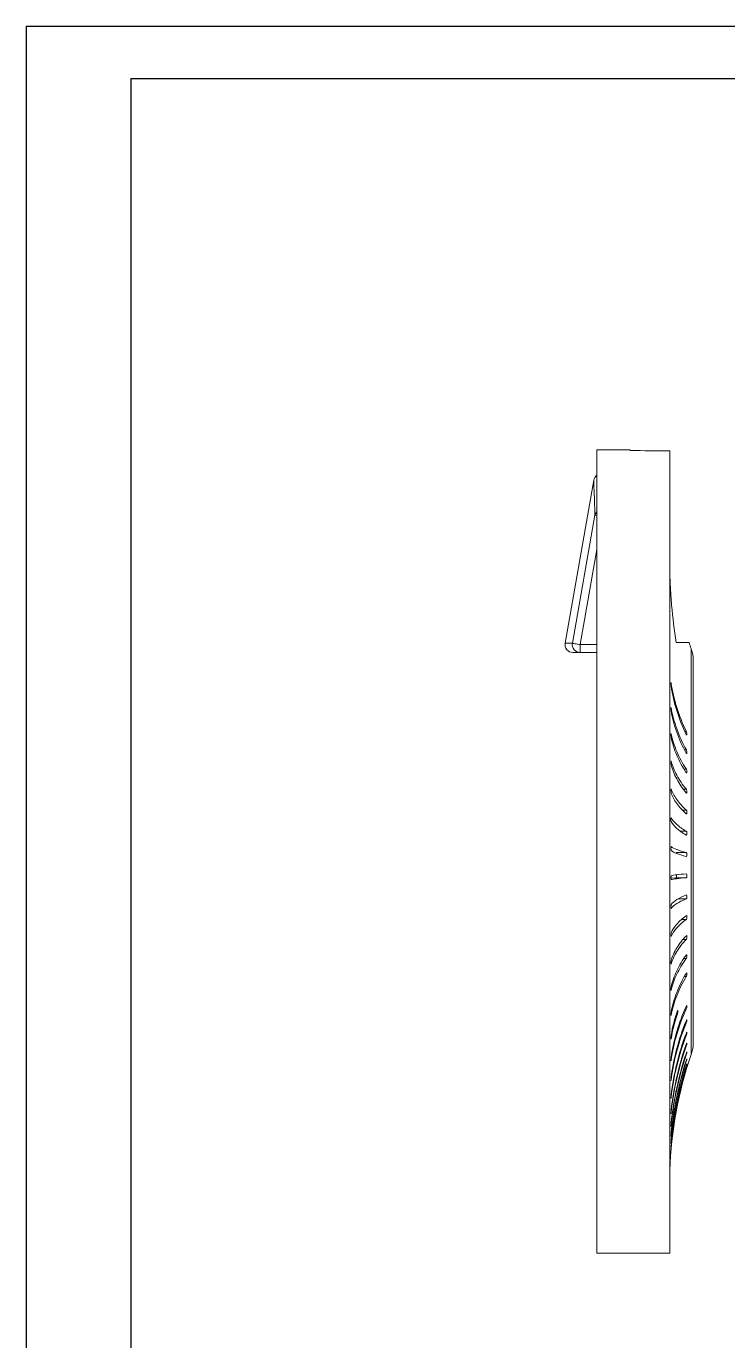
# Model space of a CAD drawing. Header units: inches. Extents: x -1125 to 2189, y 556 to 1115.
# Drawn here: x 767.9 to 946.1, y 780.8 to 1114.6 of the extents above; entities that cross this region are included whole.
import ezdxf

# ---------------------------------------------------------------- set-up
doc = ezdxf.new("R2010")
doc.units = ezdxf.units.IN

msp = doc.modelspace()

# ---------------------------------------------------------------- linework, layer by layer
for p, q in [((767.916, 1114.584), (1556.215, 1114.584)), ((767.916, 1114.584), (767.916, 557.2)), ((794.458, 1101.313), (1542.944, 1101.313)), ((794.458, 1101.313), (794.458, 570.471))]:
    msp.add_line(p, q)
at = {"color": 7, "linetype": 'Continuous', "lineweight": 15}
for p, q in [((921.382, 1007.003), (912.882, 1007.003)), ((912.882, 803.003), (912.882, 1007.003)), ((921.382, 1006.84), (921.382, 1007.003)), ((931.382, 1006.725), (931.382, 803.003)), ((904.817, 957.895), (912.115, 999.285)), ((912.115, 999.285), (912.119, 999.308)), ((906.667, 957.894), (912.402, 990.42)), ((908.628, 955.548), (906.786, 955.548)), ((908.628, 955.548), (908.628, 957.548)), ((912.882, 955.548), (908.628, 955.548)), ((937.382, 953.286), (937.382, 856.719)), ((935.592, 909.182), (935.618, 909.182)), ((933.011, 904.75), (935.619, 904.75)), ((931.715, 898.223), (932.985, 898.335)), ((932.985, 898.335), (935.592, 898.335)), ((931.754, 830.068), (931.834, 830.76)), ((931.821, 830.767), (931.76, 830.241)), ((912.882, 803.003), (931.382, 803.003))]:
    msp.add_line(p, q, dxfattribs=at)
at = {"color": 8, "linetype": 'Continuous', "lineweight": 15}
for p, q in [((912.882, 981.676), (908.628, 957.548)), ((908.628, 957.548), (912.882, 957.548)), ((936.836, 853.46), (936.836, 956.545)), ((931.716, 947.808), (931.76, 947.808)), ((931.719, 941.54), (931.76, 941.54)), ((931.725, 934.921), (931.76, 934.921)), ((935.245, 935.495), (935.619, 935.495)), ((935.164, 930.829), (935.619, 930.829)), ((931.73, 928.015), (931.76, 928.015)), ((935.054, 925.916), (935.619, 925.916)), ((931.739, 920.887), (931.76, 920.887)), ((934.89, 920.801), (935.619, 920.801)), ((934.615, 915.535), (935.619, 915.535)), ((931.748, 913.607), (931.76, 913.607)), ((934.08, 910.167), (935.619, 910.167)), ((931.746, 906.244), (931.76, 906.244)), ((933.556, 892.982), (935.592, 892.982)), ((934.394, 887.744), (935.592, 887.744)), ((934.788, 882.672), (935.592, 882.672)), ((935, 877.815), (935.592, 877.815)), ((935.135, 873.219), (935.592, 873.219)), ((931.723, 869.741), (931.754, 869.741)), ((935.301, 864.984), (935.592, 864.984)), ((931.719, 863.392), (931.754, 863.392)), ((933.113, 863.759), (933.346, 863.759)), ((935.358, 861.425), (935.592, 861.425)), ((935.405, 858.284), (935.592, 858.284)), ((931.716, 857.443), (931.754, 857.443)), ((935.445, 855.593), (935.592, 855.593)), ((931.714, 851.951), (931.754, 851.951)), ((935.48, 853.376), (935.592, 853.376)), ((931.714, 846.969), (931.754, 846.969)), ((931.715, 842.544), (931.754, 842.544)), ((931.719, 838.72), (931.754, 838.72)), ((931.723, 835.533), (931.754, 835.533))]:
    msp.add_line(p, q, dxfattribs=at)
at = {"color": 8, "linetype": 'Continuous', "lineweight": 15, "flags": 128}
msp.add_lwpolyline([(912.882, 990.336), (912.794, 990.351), (912.602, 990.385), (912.47, 990.408), (912.402, 990.42)], dxfattribs=at)
at = {"color": 7, "linetype": 'Continuous', "lineweight": 15, "flags": 128}
for points in [[(904.817, 957.895), (905.022, 957.895), (905.639, 957.895), (906.667, 957.894)], [(906.667, 957.894), (906.735, 957.882), (906.867, 957.859), (907.058, 957.825), (907.303, 957.782), (907.593, 957.73), (907.918, 957.673), (908.267, 957.612), (908.628, 957.548)], [(931.748, 920.901), (931.745, 920.904), (931.732, 920.865), (931.721, 920.773), (931.715, 920.64), (931.713, 920.481), (931.717, 920.314), (931.724, 920.157), (931.735, 920.028), (931.749, 919.941), (931.754, 919.924), (931.754, 919.924)]]:
    msp.add_lwpolyline(points, dxfattribs=at)
at = {"color": 8, "linetype": 'Continuous', "lineweight": 15}
for centre, radius, start, end in [((914.084, 998.938), 1.999, 126.9405, 169.99857), ((914.131, 990.025), 1.773, 134.77146, 167.11856)]:
    msp.add_arc(centre, radius, start, end, dxfattribs=at)
at = {"color": 7, "linetype": 'Continuous', "lineweight": 15}
for centre, radius, start, end in [((914.089, 998.961), 2, 127.09729, 170), ((906.786, 957.548), 2, 170, 270), ((908.634, 957.545), 1.997, 169.94699, 269.83344), ((1031.717, 989.253), 100.36, 198.11504, 199.02021), ((927.382, 953.286), 10, 0, 19.02021), ((933.879, 913.119), 2.182, 167.05437, 193.15508), ((927.382, 856.719), 10, 340.97979, 0), ((1031.717, 820.752), 100.36, 160.97979, 178.16854)]:
    msp.add_arc(centre, radius, start, end, dxfattribs=at)
msp.add_ellipse((888.772, 905.003), major_axis=(578.471, 0), ratio=0.176327, start_param=1.49707, end_param=1.5143939, dxfattribs=at)
for points, knots in [([(912.402, 990.42), (912.38, 991.119), (912.357, 991.777), (912.312, 993.014), (912.29, 993.593), (912.229, 995.199), (912.193, 996.101), (912.138, 997.576), (912.118, 998.149), (912.1, 998.967), (912.102, 999.211), (912.115, 999.285)], [0, 0, 0, 0, 0.125, 0.125, 0.25, 0.25, 0.5, 0.5, 0.75, 0.75, 1, 1, 1, 1]), ([(933.005, 958.048), (932.54, 961.211), (932.159, 964.389), (931.812, 968.383), (931.718, 969.583), (931.625, 970.986), (931.584, 971.688), (931.564, 972.04), (931.554, 972.215), (931.55, 972.291), (931.548, 972.341), (931.546, 972.368), (931.466, 973.884), (931.411, 975.374), (931.382, 976.862)], [0, 0, 0, 0, 0.5, 0.5, 0.625, 0.6875, 0.71875, 0.734375, 0.7421875, 0.7460937, 0.7460937, 0.75, 0.75, 1, 1, 1, 1]), ([(936.332, 958.048), (936.332, 958.048), (936.228, 958.048), (935.844, 958.048), (935.565, 958.048), (934.906, 958.048), (934.528, 958.048), (933.757, 958.048), (933.365, 958.048), (933.005, 958.048)], [0, 0, 0, 0, 0.25, 0.25, 0.5, 0.5, 0.75, 0.75, 1, 1, 1, 1]), ([(931.732, 947.913), (931.732, 947.913), (931.727, 947.923), (931.721, 947.888), (931.714, 947.808), (931.713, 947.678), (931.716, 947.519), (931.723, 947.349), (931.735, 947.186), (931.746, 947.078), (931.752, 947.031), (931.754, 947.02)], [0, 0, 0, 0, 0.0053867, 0.1420229, 0.2781789, 0.4138867, 0.5493459, 0.6848443, 0.8206527, 0.9569332, 1, 1, 1, 1]), ([(931.754, 947.02), (932.056, 944.928), (932.529, 942.856), (933.809, 938.752), (934.616, 936.719), (935.592, 934.707)], [0, 0, 0, 0, 0.5, 0.5, 1, 1, 1, 1]), ([(935.619, 935.495), (934.638, 937.507), (933.827, 939.539), (932.54, 943.643), (932.065, 945.716), (931.76, 947.808)], [0, 0, 0, 0, 0.5, 0.5, 1, 1, 1, 1]), ([(931.736, 941.612), (931.734, 941.613), (931.728, 941.62), (931.721, 941.574), (931.714, 941.478), (931.713, 941.338), (931.716, 941.174), (931.723, 941.003), (931.735, 940.846), (931.746, 940.747), (931.752, 940.706), (931.754, 940.696)], [0, 0, 0, 0, 0.0432607, 0.1746981, 0.305667, 0.4362098, 0.5665112, 0.6968514, 0.8274905, 0.9585856, 1, 1, 1, 1]), ([(935.619, 930.829), (934.638, 932.58), (933.827, 934.347), (932.54, 937.918), (932.065, 939.72), (931.76, 941.54)], [0, 0, 0, 0, 0.5, 0.5, 1, 1, 1, 1]), ([(931.754, 940.696), (932.056, 938.876), (932.529, 937.074), (933.809, 933.503), (934.616, 931.735), (935.592, 929.985)], [0, 0, 0, 0, 0.5, 0.5, 1, 1, 1, 1]), ([(931.74, 934.968), (931.737, 934.969), (931.73, 934.97), (931.721, 934.908), (931.714, 934.798), (931.713, 934.649), (931.716, 934.481), (931.723, 934.312), (931.735, 934.162), (931.746, 934.072), (931.752, 934.037), (931.754, 934.028)], [0, 0, 0, 0, 0.0785524, 0.2051438, 0.3312849, 0.4570117, 0.5825092, 0.7080439, 0.8338644, 0.9601222, 1, 1, 1, 1]), ([(935.619, 925.916), (934.638, 927.387), (933.827, 928.874), (932.54, 931.875), (932.065, 933.391), (931.76, 934.921)], [0, 0, 0, 0, 0.5, 0.5, 1, 1, 1, 1]), ([(935.592, 934.707), (935.631, 934.627), (935.67, 934.59), (935.732, 934.618), (935.753, 934.686), (935.761, 934.895), (935.747, 935.034), (935.695, 935.297), (935.657, 935.415), (935.619, 935.495)], [0, 0, 0, 0, 0.25, 0.25, 0.5, 0.5, 0.75, 0.75, 1, 1, 1, 1]), ([(931.754, 934.028), (932.056, 932.498), (932.529, 930.983), (933.809, 927.981), (934.616, 926.495), (935.592, 925.023)], [0, 0, 0, 0, 0.5, 0.5, 1, 1, 1, 1]), ([(931.76, 928.015), (931.748, 928.062), (931.736, 928.059), (931.719, 927.953), (931.714, 927.851), (931.713, 927.608), (931.716, 927.467), (931.731, 927.226), (931.742, 927.13), (931.754, 927.082)], [0, 0, 0, 0, 0.25, 0.25, 0.5, 0.5, 0.75, 0.75, 1, 1, 1, 1]), ([(935.592, 929.985), (935.631, 929.915), (935.67, 929.891), (935.732, 929.945), (935.753, 930.025), (935.761, 930.249), (935.747, 930.391), (935.695, 930.649), (935.657, 930.76), (935.619, 930.829)], [0, 0, 0, 0, 0.25, 0.25, 0.5, 0.5, 0.75, 0.75, 1, 1, 1, 1]), ([(931.754, 927.082), (932.056, 925.857), (932.529, 924.643), (933.809, 922.238), (934.616, 921.047), (935.592, 919.868)], [0, 0, 0, 0, 0.5, 0.5, 1, 1, 1, 1]), ([(935.619, 920.801), (934.638, 921.98), (933.827, 923.17), (932.54, 925.575), (932.065, 926.789), (931.76, 928.015)], [0, 0, 0, 0, 0.5, 0.5, 1, 1, 1, 1]), ([(935.592, 925.023), (935.631, 924.965), (935.67, 924.953), (935.732, 925.031), (935.753, 925.123), (935.761, 925.36), (935.747, 925.504), (935.695, 925.755), (935.657, 925.857), (935.619, 925.916)], [0, 0, 0, 0, 0.25, 0.25, 0.5, 0.5, 0.75, 0.75, 1, 1, 1, 1]), ([(931.754, 919.924), (932.056, 919.014), (932.529, 918.114), (933.809, 916.329), (934.616, 915.446), (935.592, 914.571)], [0, 0, 0, 0, 0.5, 0.5, 1, 1, 1, 1]), ([(935.619, 915.535), (934.638, 916.409), (933.827, 917.293), (932.54, 919.077), (932.065, 919.978), (931.76, 920.887)], [0, 0, 0, 0, 0.5, 0.5, 1, 1, 1, 1]), ([(935.592, 919.868), (935.631, 919.822), (935.67, 919.824), (935.732, 919.926), (935.753, 920.028), (935.761, 920.276), (935.747, 920.42), (935.695, 920.661), (935.657, 920.754), (935.619, 920.801)], [0, 0, 0, 0, 0.25, 0.25, 0.5, 0.5, 0.75, 0.75, 1, 1, 1, 1]), ([(935.592, 914.571), (935.631, 914.536), (935.67, 914.552), (935.732, 914.677), (935.753, 914.788), (935.761, 915.045), (935.747, 915.188), (935.695, 915.417), (935.657, 915.5), (935.619, 915.535)], [0, 0, 0, 0, 0.25, 0.25, 0.5, 0.5, 0.75, 0.75, 1, 1, 1, 1]), ([(931.754, 912.622), (932.056, 912.038), (932.529, 911.459), (933.809, 910.312), (934.616, 909.744), (935.592, 909.182)], [0, 0, 0, 0, 0.5, 0.5, 1, 1, 1, 1]), ([(935.619, 910.167), (934.638, 910.729), (933.827, 911.297), (932.54, 912.444), (932.065, 913.023), (931.76, 913.607)], [0, 0, 0, 0, 0.5, 0.5, 1, 1, 1, 1]), ([(935.644, 909.182), (935.678, 909.203), (935.708, 909.261), (935.75, 909.441), (935.76, 909.557), (935.754, 909.796), (935.737, 909.913), (935.686, 910.088), (935.653, 910.147), (935.619, 910.167)], [0, 0, 0, 0, 0.25, 0.25, 0.5, 0.5, 0.75, 0.75, 1, 1, 1, 1]), ([(931.76, 906.244), (931.748, 906.254), (931.736, 906.21), (931.719, 906.04), (931.714, 905.914), (931.713, 905.653), (931.716, 905.52), (931.731, 905.319), (931.742, 905.257), (931.754, 905.247)], [0, 0, 0, 0, 0.25, 0.25, 0.5, 0.5, 0.75, 0.75, 1, 1, 1, 1]), ([(931.754, 905.247), (932.056, 904.993), (932.529, 904.742), (933.809, 904.243), (934.616, 903.997), (935.592, 903.752)], [0, 0, 0, 0, 0.5, 0.5, 1, 1, 1, 1]), ([(935.619, 904.75), (934.638, 904.994), (933.827, 905.241), (932.54, 905.739), (932.065, 905.99), (931.76, 906.244)], [0, 0, 0, 0, 0.5, 0.5, 1, 1, 1, 1]), ([(935.592, 903.752), (935.631, 903.743), (935.67, 903.784), (935.732, 903.952), (935.753, 904.078), (935.761, 904.344), (935.747, 904.48), (935.695, 904.68), (935.657, 904.74), (935.619, 904.75)], [0, 0, 0, 0, 0.25, 0.25, 0.5, 0.5, 0.75, 0.75, 1, 1, 1, 1]), ([(931.76, 898.869), (931.748, 898.866), (931.736, 898.809), (931.719, 898.621), (931.714, 898.49), (931.713, 898.228), (931.717, 898.098), (931.731, 897.917), (931.742, 897.867), (931.754, 897.87)], [0, 0, 0, 0, 0.25, 0.25, 0.5, 0.5, 0.75, 0.75, 1, 1, 1, 1]), ([(931.754, 897.87), (932.056, 897.949), (932.529, 898.027), (933.809, 898.182), (934.616, 898.259), (935.592, 898.335)], [0, 0, 0, 0, 0.5, 0.5, 1, 1, 1, 1]), ([(935.619, 899.335), (934.638, 899.259), (933.827, 899.182), (932.54, 899.027), (932.065, 898.948), (931.76, 898.869)], [0, 0, 0, 0, 0.5, 0.5, 1, 1, 1, 1]), ([(932.985, 898.335), (933, 898.341), (933.032, 898.353), (933.078, 898.438), (933.117, 898.57), (933.142, 898.734), (933.148, 898.902), (933.143, 899.029), (933.132, 899.084), (933.13, 899.097)], [0, 0, 0, 0, 0.1475866, 0.3178349, 0.4860044, 0.648043, 0.8033295, 0.9545351, 1, 1, 1, 1]), ([(935.592, 898.335), (935.63, 898.338), (935.67, 898.392), (935.732, 898.578), (935.753, 898.71), (935.761, 898.977), (935.747, 899.109), (935.695, 899.29), (935.657, 899.338), (935.619, 899.335)], [0, 0, 0, 0, 0.25, 0.25, 0.5, 0.5, 0.75, 0.75, 1, 1, 1, 1]), ([(931.76, 891.553), (931.748, 891.538), (931.736, 891.468), (931.719, 891.263), (931.714, 891.127), (931.713, 890.867), (931.716, 890.745), (931.731, 890.582), (931.742, 890.545), (931.754, 890.561)], [0, 0, 0, 0, 0.25, 0.25, 0.5, 0.5, 0.75, 0.75, 1, 1, 1, 1]), ([(931.754, 890.561), (932.056, 890.972), (932.529, 891.38), (933.809, 892.186), (934.616, 892.586), (935.592, 892.982)], [0, 0, 0, 0, 0.5, 0.5, 1, 1, 1, 1]), ([(935.619, 893.974), (934.638, 893.579), (933.827, 893.179), (932.54, 892.372), (932.065, 891.965), (931.76, 891.553)], [0, 0, 0, 0, 0.5, 0.5, 1, 1, 1, 1]), ([(935.592, 892.982), (935.631, 892.997), (935.67, 893.063), (935.732, 893.266), (935.753, 893.404), (935.761, 893.668), (935.747, 893.793), (935.695, 893.955), (935.657, 893.99), (935.619, 893.974)], [0, 0, 0, 0, 0.25, 0.25, 0.5, 0.5, 0.75, 0.75, 1, 1, 1, 1]), ([(935.619, 888.72), (934.638, 888.009), (933.827, 887.29), (932.54, 885.839), (932.065, 885.107), (931.76, 884.367)], [0, 0, 0, 0, 0.5, 0.5, 1, 1, 1, 1]), ([(935.592, 887.744), (935.631, 887.772), (935.67, 887.849), (935.732, 888.067), (935.753, 888.208), (935.761, 888.468), (935.747, 888.586), (935.695, 888.726), (935.657, 888.748), (935.619, 888.72)], [0, 0, 0, 0, 0.25, 0.25, 0.5, 0.5, 0.75, 0.75, 1, 1, 1, 1]), ([(931.754, 883.391), (932.056, 884.13), (932.529, 884.863), (933.809, 886.314), (934.616, 887.032), (935.592, 887.744)], [0, 0, 0, 0, 0.5, 0.5, 1, 1, 1, 1]), ([(931.76, 884.367), (931.748, 884.338), (931.736, 884.257), (931.719, 884.037), (931.714, 883.898), (931.713, 883.643), (931.716, 883.528), (931.731, 883.386), (931.742, 883.362), (931.754, 883.391)], [0, 0, 0, 0, 0.25, 0.25, 0.5, 0.5, 0.75, 0.75, 1, 1, 1, 1]), ([(931.754, 876.428), (932.056, 877.489), (932.529, 878.54), (933.809, 880.621), (934.616, 881.652), (935.592, 882.672)], [0, 0, 0, 0, 0.5, 0.5, 1, 1, 1, 1]), ([(935.619, 883.622), (934.638, 882.602), (933.827, 881.571), (932.54, 879.49), (932.065, 878.439), (931.76, 877.378)], [0, 0, 0, 0, 0.5, 0.5, 1, 1, 1, 1]), ([(935.619, 883.622), (935.657, 883.662), (935.695, 883.653), (935.747, 883.537), (935.761, 883.428), (935.753, 883.175), (935.732, 883.032), (935.67, 882.8), (935.63, 882.712), (935.592, 882.672)], [0, 0, 0, 0, 0.25, 0.25, 0.5, 0.5, 0.75, 0.75, 1, 1, 1, 1]), ([(935.619, 878.73), (934.638, 877.41), (933.827, 876.078), (932.54, 873.386), (932.065, 872.028), (931.76, 870.656)], [0, 0, 0, 0, 0.5, 0.5, 1, 1, 1, 1]), ([(935.592, 877.815), (935.631, 877.867), (935.67, 877.965), (935.732, 878.206), (935.753, 878.349), (935.761, 878.594), (935.747, 878.693), (935.695, 878.787), (935.657, 878.782), (935.619, 878.73)], [0, 0, 0, 0, 0.25, 0.25, 0.5, 0.5, 0.75, 0.75, 1, 1, 1, 1]), ([(931.76, 877.378), (931.758, 877.372), (931.751, 877.347), (931.74, 877.272), (931.727, 877.136), (931.718, 876.973), (931.713, 876.802), (931.713, 876.643), (931.718, 876.512), (931.727, 876.43), (931.735, 876.395), (931.74, 876.405), (931.74, 876.405)], [0, 0, 0, 0, 0.0380122, 0.1577499, 0.2770579, 0.3960247, 0.5148604, 0.6338194, 0.7531209, 0.8728503, 0.9928465, 1, 1, 1, 1]), ([(931.754, 869.741), (932.056, 871.113), (932.529, 872.471), (933.809, 875.162), (934.616, 876.495), (935.592, 877.815)], [0, 0, 0, 0, 0.5, 0.5, 1, 1, 1, 1]), ([(931.754, 863.392), (932.056, 865.061), (932.529, 866.715), (933.809, 869.991), (934.616, 871.613), (935.592, 873.219)], [0, 0, 0, 0, 0.5, 0.5, 1, 1, 1, 1]), ([(935.619, 874.09), (934.638, 872.484), (933.827, 870.862), (932.54, 867.586), (932.065, 865.933), (931.76, 864.263)], [0, 0, 0, 0, 0.5, 0.5, 1, 1, 1, 1]), ([(935.592, 873.219), (935.631, 873.282), (935.67, 873.389), (935.732, 873.639), (935.753, 873.781), (935.761, 874.014), (935.747, 874.102), (935.695, 874.171), (935.657, 874.153), (935.619, 874.09)], [0, 0, 0, 0, 0.25, 0.25, 0.5, 0.5, 0.75, 0.75, 1, 1, 1, 1]), ([(931.76, 870.656), (931.755, 870.628), (931.745, 870.572), (931.731, 870.433), (931.721, 870.27), (931.714, 870.098), (931.713, 869.939), (931.716, 869.808), (931.724, 869.726), (931.731, 869.69), (931.736, 869.7), (931.736, 869.7)], [0, 0, 0, 0, 0.124076, 0.2485194, 0.3727476, 0.4965367, 0.6199198, 0.7430755, 0.8662683, 0.9897418, 1, 1, 1, 1]), ([(931.754, 851.951), (932.056, 854.165), (932.529, 856.358), (933.809, 860.703), (934.616, 862.854), (935.592, 864.984)], [0, 0, 0, 0, 0.5, 0.5, 1, 1, 1, 1]), ([(935.619, 865.743), (934.638, 863.613), (933.827, 861.462), (932.54, 857.117), (932.065, 854.924), (931.76, 852.709)], [0, 0, 0, 0, 0.5, 0.5, 1, 1, 1, 1]), ([(933.346, 863.759), (933.372, 863.833), (933.399, 863.951), (933.44, 864.206), (933.454, 864.345), (933.459, 864.563), (933.449, 864.639), (933.414, 864.683), (933.388, 864.653), (933.361, 864.577)], [0, 0, 0, 0, 0.25, 0.25, 0.5, 0.5, 0.75, 0.75, 1, 1, 1, 1]), ([(935.592, 864.984), (935.631, 865.068), (935.67, 865.189), (935.732, 865.449), (935.753, 865.586), (935.761, 865.789), (935.747, 865.853), (935.695, 865.871), (935.657, 865.827), (935.619, 865.743)], [0, 0, 0, 0, 0.25, 0.25, 0.5, 0.5, 0.75, 0.75, 1, 1, 1, 1]), ([(931.76, 864.263), (931.755, 864.23), (931.745, 864.165), (931.731, 864.016), (931.721, 863.849), (931.714, 863.679), (931.713, 863.526), (931.716, 863.409), (931.723, 863.337), (931.73, 863.334), (931.733, 863.332)], [0, 0, 0, 0, 0.1287523, 0.25782, 0.3866636, 0.5150535, 0.6430209, 0.7707541, 0.8985232, 1, 1, 1, 1]), ([(931.754, 846.969), (932.056, 849.425), (932.529, 851.857), (933.809, 856.676), (934.616, 859.062), (935.592, 861.425)], [0, 0, 0, 0, 0.5, 0.5, 1, 1, 1, 1]), ([(935.619, 862.116), (934.638, 859.754), (933.827, 857.368), (932.54, 852.549), (932.065, 850.116), (931.76, 847.66)], [0, 0, 0, 0, 0.5, 0.5, 1, 1, 1, 1]), ([(935.592, 861.425), (935.631, 861.518), (935.67, 861.645), (935.732, 861.905), (935.753, 862.037), (935.761, 862.222), (935.747, 862.274), (935.695, 862.266), (935.657, 862.209), (935.619, 862.116)], [0, 0, 0, 0, 0.25, 0.25, 0.5, 0.5, 0.75, 0.75, 1, 1, 1, 1]), ([(931.76, 858.262), (931.755, 858.225), (931.745, 858.151), (931.731, 857.994), (931.721, 857.824), (931.714, 857.657), (931.713, 857.512), (931.716, 857.408), (931.722, 857.354), (931.728, 857.358), (931.73, 857.359)], [0, 0, 0, 0, 0.1338087, 0.2678997, 0.4017569, 0.5351426, 0.6680869, 0.8007902, 0.9335348, 1, 1, 1, 1]), ([(931.754, 842.544), (932.056, 845.219), (932.529, 847.867), (933.809, 853.114), (934.616, 855.712), (935.592, 858.284)], [0, 0, 0, 0, 0.5, 0.5, 1, 1, 1, 1]), ([(935.619, 858.901), (934.638, 856.329), (933.827, 853.731), (932.54, 848.485), (932.065, 845.836), (931.76, 843.161)], [0, 0, 0, 0, 0.5, 0.5, 1, 1, 1, 1]), ([(935.592, 858.284), (935.631, 858.386), (935.67, 858.517), (935.732, 858.776), (935.753, 858.902), (935.761, 859.067), (935.747, 859.106), (935.695, 859.072), (935.657, 859.003), (935.619, 858.901)], [0, 0, 0, 0, 0.25, 0.25, 0.5, 0.5, 0.75, 0.75, 1, 1, 1, 1]), ([(931.754, 838.72), (932.056, 841.587), (932.529, 844.426), (933.809, 850.05), (934.616, 852.835), (935.592, 855.593)], [0, 0, 0, 0, 0.5, 0.5, 1, 1, 1, 1]), ([(935.619, 856.13), (934.638, 853.373), (933.827, 850.588), (932.54, 844.964), (932.065, 842.124), (931.76, 839.257)], [0, 0, 0, 0, 0.5, 0.5, 1, 1, 1, 1]), ([(935.592, 855.593), (935.631, 855.702), (935.67, 855.836), (935.732, 856.091), (935.753, 856.209), (935.761, 856.354), (935.747, 856.378), (935.695, 856.319), (935.657, 856.239), (935.619, 856.13)], [0, 0, 0, 0, 0.25, 0.25, 0.5, 0.5, 0.75, 0.75, 1, 1, 1, 1]), ([(931.76, 852.709), (931.755, 852.669), (931.745, 852.587), (931.731, 852.423), (931.721, 852.252), (931.714, 852.09), (931.713, 851.954), (931.716, 851.865), (931.721, 851.825), (931.726, 851.833), (931.726, 851.835)], [0, 0, 0, 0, 0.1392625, 0.2787802, 0.4180569, 0.5568411, 0.6951723, 0.8332465, 0.9713635, 1, 1, 1, 1]), ([(931.754, 835.533), (932.056, 838.565), (932.529, 841.567), (933.809, 847.515), (934.616, 850.46), (935.592, 853.376)], [0, 0, 0, 0, 0.5, 0.5, 1, 1, 1, 1]), ([(931.754, 833.014), (932.056, 836.181), (932.529, 839.318), (933.809, 845.532), (934.616, 848.609), (935.592, 851.655)], [0, 0, 0, 0, 0.5, 0.5, 1, 1, 1, 1]), ([(935.619, 853.828), (934.638, 850.912), (933.827, 847.967), (932.54, 842.02), (932.065, 839.017), (931.76, 835.985)], [0, 0, 0, 0, 0.5, 0.5, 1, 1, 1, 1]), ([(935.619, 852.018), (934.638, 848.971), (933.827, 845.895), (932.54, 839.681), (932.065, 836.544), (931.76, 833.376)], [0, 0, 0, 0, 0.5, 0.5, 1, 1, 1, 1]), ([(935.592, 853.376), (935.631, 853.491), (935.67, 853.627), (935.732, 853.876), (935.753, 853.986), (935.761, 854.107), (935.747, 854.118), (935.695, 854.034), (935.657, 853.943), (935.619, 853.828)], [0, 0, 0, 0, 0.25, 0.25, 0.5, 0.5, 0.75, 0.75, 1, 1, 1, 1]), ([(935.592, 851.655), (935.631, 851.776), (935.67, 851.912), (935.732, 852.152), (935.753, 852.253), (935.761, 852.35), (935.747, 852.347), (935.695, 852.238), (935.657, 852.138), (935.619, 852.018)], [0, 0, 0, 0, 0.25, 0.25, 0.5, 0.5, 0.75, 0.75, 1, 1, 1, 1]), ([(931.754, 831.186), (932.056, 834.459), (932.529, 837.7), (933.809, 844.12), (934.616, 847.299), (935.592, 850.447)], [0, 0, 0, 0, 0.5, 0.5, 1, 1, 1, 1]), ([(935.619, 850.717), (934.638, 847.569), (933.827, 844.39), (932.54, 837.97), (932.065, 834.728), (931.76, 831.455)], [0, 0, 0, 0, 0.5, 0.5, 1, 1, 1, 1]), ([(932.122, 833.234), (932.188, 833.834), (932.436, 836.089), (933.134, 839.983), (934.194, 844.906), (935.126, 848.145), (935.592, 849.764)], [0, 0, 0, 0, 0.1070368, 0.4026734, 0.7013364, 1, 1, 1, 1]), ([(935.619, 849.937), (935.155, 848.335), (934.228, 845.13), (933.161, 840.225), (932.45, 836.294), (932.194, 833.984), (932.124, 833.348)], [0, 0, 0, 0, 0.2945652, 0.5891298, 0.8867246, 1, 1, 1, 1]), ([(935.592, 850.447), (935.613, 850.516), (935.635, 850.588), (935.675, 850.728), (935.694, 850.796), (935.742, 850.976), (935.761, 851.062), (935.757, 851.079)], [0, 0, 0, 0, 0.25, 0.25, 0.5, 0.5, 1, 1, 1, 1]), ([(935.592, 849.764), (935.631, 849.891), (935.67, 850.024), (935.732, 850.24), (935.753, 850.319), (935.761, 850.366), (935.747, 850.335), (935.695, 850.181), (935.657, 850.065), (935.619, 849.937)], [0, 0, 0, 0, 0.25, 0.25, 0.5, 0.5, 0.75, 0.75, 1, 1, 1, 1]), ([(935.753, 851.076), (935.751, 851.076), (935.747, 851.077), (935.721, 851.019), (935.683, 850.914), (935.646, 850.803), (935.624, 850.733), (935.619, 850.717)], [0, 0, 0, 0, 0.1579285, 0.4020994, 0.6539431, 0.916641, 1, 1, 1, 1]), ([(931.76, 847.66), (931.748, 847.565), (931.736, 847.434), (931.719, 847.173), (931.714, 847.044), (931.713, 846.863), (931.716, 846.812), (931.731, 846.817), (931.742, 846.874), (931.754, 846.969)], [0, 0, 0, 0, 0.25, 0.25, 0.5, 0.5, 0.75, 0.75, 1, 1, 1, 1]), ([(931.76, 843.161), (931.755, 843.114), (931.745, 843.018), (931.731, 842.847), (931.721, 842.679), (931.714, 842.529), (931.713, 842.419), (931.715, 842.358), (931.72, 842.359), (931.721, 842.36)], [0, 0, 0, 0, 0.1514925, 0.3032205, 0.4546851, 0.6056121, 0.7560418, 0.9062021, 1, 1, 1, 1]), ([(931.76, 839.257), (931.755, 839.207), (931.745, 839.106), (931.731, 838.933), (931.721, 838.768), (931.714, 838.628), (931.713, 838.532), (931.715, 838.486), (931.718, 838.493), (931.719, 838.495)], [0, 0, 0, 0, 0.1584857, 0.3172031, 0.4756416, 0.6335204, 0.7908822, 0.9479566, 1, 1, 1, 1]), ([(931.76, 835.985), (931.755, 835.932), (931.745, 835.827), (931.731, 835.654), (931.721, 835.495), (931.714, 835.364), (931.713, 835.284), (931.714, 835.251), (931.717, 835.26), (931.717, 835.26)], [0, 0, 0, 0, 0.1661053, 0.3324392, 0.4984806, 0.6639398, 0.8288549, 0.9934676, 1, 1, 1, 1]), ([(931.76, 833.376), (931.755, 833.321), (931.745, 833.212), (931.731, 833.041), (931.721, 832.888), (931.714, 832.772), (931.712, 832.703), (931.715, 832.701), (931.716, 832.7)], [0, 0, 0, 0, 0.1744567, 0.34914764, 0.52352885, 0.69729979, 0.87049574, 1, 1, 1, 1]), ([(931.76, 831.455), (931.755, 831.399), (931.745, 831.288), (931.731, 831.12), (931.721, 830.976), (931.714, 830.873), (931.712, 830.821), (931.714, 830.826), (931.715, 830.828)], [0, 0, 0, 0, 0.1837698, 0.3677717, 0.5514498, 0.7344845, 0.9169162, 1, 1, 1, 1]), ([(931.717, 832.697), (931.72, 832.705), (931.725, 832.739), (931.738, 832.85), (931.746, 832.926), (931.754, 833.014)], [0, 0, 0, 0, 0.5, 0.5, 1, 1, 1, 1]), ([(931.76, 830.241), (931.755, 830.185), (931.745, 830.072), (931.731, 829.909), (931.721, 829.774), (931.715, 829.687), (931.712, 829.648), (931.714, 829.657), (931.714, 829.658)], [0, 0, 0, 0, 0.1941083, 0.3884519, 0.582466, 0.7757922, 0.9684854, 1, 1, 1, 1]), ([(931.717, 830.829), (931.72, 830.846), (931.725, 830.889), (931.738, 831.014), (931.746, 831.096), (931.754, 831.186)], [0, 0, 0, 0, 0.5, 0.5, 1, 1, 1, 1]), ([(931.717, 829.674), (931.72, 829.7), (931.725, 829.751), (931.738, 829.889), (931.746, 829.975), (931.754, 830.068)], [0, 0, 0, 0, 0.5, 0.5, 1, 1, 1, 1])]:
    msp.add_open_spline(points, degree=3, knots=knots, dxfattribs=at)
for points in [[(931.76, 947.808), (931.755, 947.843), (931.75, 947.87), (931.745, 947.888)], [(931.76, 941.54), (931.755, 941.571), (931.75, 941.592), (931.745, 941.605)], [(931.76, 934.921), (931.755, 934.947), (931.75, 934.963), (931.745, 934.971)], [(931.749, 869.722), (931.751, 869.727), (931.752, 869.734), (931.754, 869.741)], [(931.735, 863.329), (931.741, 863.334), (931.747, 863.355), (931.754, 863.392)], [(931.754, 857.443), (932.083, 859.57), (932.615, 861.675), (933.346, 863.759)], [(933.361, 864.577), (932.627, 862.494), (932.092, 860.389), (931.76, 858.262)], [(931.735, 857.359), (931.741, 857.372), (931.747, 857.4), (931.754, 857.443)], [(931.735, 851.848), (931.741, 851.867), (931.747, 851.902), (931.754, 851.951)], [(931.724, 842.357), (931.732, 842.374), (931.742, 842.442), (931.754, 842.544)], [(931.724, 838.501), (931.732, 838.531), (931.742, 838.61), (931.754, 838.72)], [(931.724, 835.285), (931.732, 835.326), (931.742, 835.416), (931.754, 835.533)]]:
    msp.add_open_spline(points, degree=3, dxfattribs=at)

doc.saveas('drawing.dxf')
